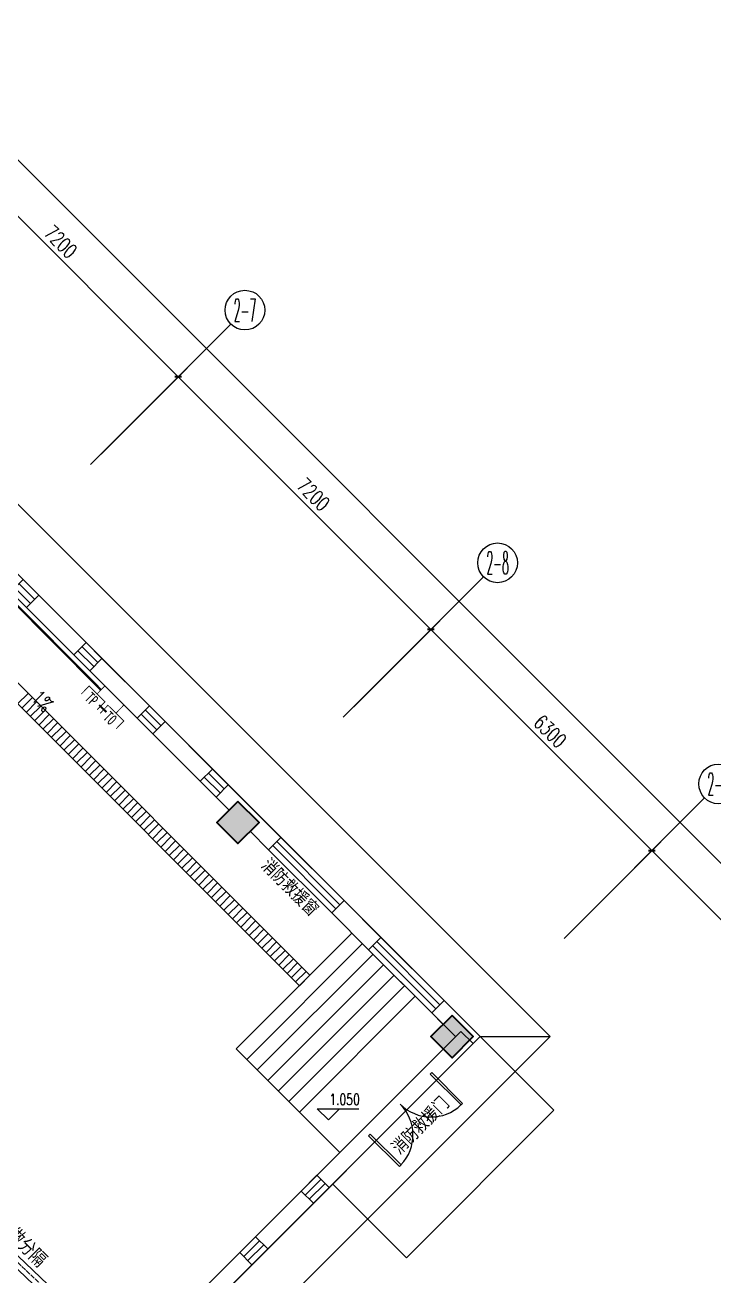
# Model space of a CAD drawing. Extents: x 815029915 to 815825525, y 579155098 to 579748855.
# Drawn here: x 815520233 to 815534118, y 579557379 to 579582582 of the extents above; entities that cross this region are included whole.
import ezdxf
from ezdxf.enums import TextEntityAlignment as Align

# ---------------------------------------------------------------- set-up
doc = ezdxf.new("R2010")
doc.units = 0
doc.header["$LTSCALE"] = 100
doc.header["$MEASUREMENT"] = 0
doc.linetypes.add('DOTE', pattern=[2.42, 2, -0.2, 0.02, -0.2])
for name, color, linetype in [('AXIS', 3, 'Continuous'), ('AXIS_TEXT', 7, 'Continuous'), ('COLUMN', 9, 'Continuous'), ('DIM_ELEV', 3, 'Continuous'), ('DIM_SYMB', 3, 'Continuous'), ('E-TEXT-PLAN-DER', 7, 'Continuous'), ('GROUND', 2, 'Continuous'), ('PUB_TEXT', 7, 'Continuous'), ('STAIR', 2, 'Continuous'), ('T-EQUP-COMM', 7, 'Continuous'), ('WALL', 9, 'Continuous'), ('WINDOW', 4, 'Continuous'), ('zm', 1, 'Continuous'), ('电-强电平面-线缆', 3, 'Continuous'), ('电-桥架', 4, 'Continuous')]:
    doc.layers.add(name, color=color, linetype=linetype)
doc.layers.add('柱填充', color=9, linetype='Continuous', lineweight=18)
doc.layers.add('砼柱', color=2, linetype='Continuous', lineweight=35)
doc.styles.add('-宋体', font='', dxfattribs={"width": 0.8})
doc.styles.add('_TCH_AXIS', font='COMPLEX', dxfattribs={"bigfont": 'GBCBIG'})
doc.styles.add('_TCH_DIM', font='SIMPLEX', dxfattribs={"bigfont": 'GBCBIG'})
doc.styles.add('_TCH_DIM_T3', font='SIMPLEX', dxfattribs={"width": 0.705882, "bigfont": 'GBCBIG'})
doc.styles.add('COMPLEX', font='COMPLEX')
doc.styles.add('IDQSTYLE', font='txt.shx', dxfattribs={"width": 0.7, "bigfont": 'hztxt.shx'})
doc.styles.add('宋体-TK', font='', dxfattribs={"width": 0.8})
doc.styles.get('-宋体').set_extended_font_data('SimSun')
doc.styles.get('宋体-TK').set_extended_font_data('SimSun')
doc.dimstyles.new('_TCH_ARCH-100', dxfattribs={"dimscale": 100, "dimtxt": 2.975, "dimasz": 1, "dimexe": 2.5, "dimexo": 3, "dimgap": 1, "dimtad": 1, "dimdec": 0, "dimzin": 0, "dimdsep": 46, "dimtxsty": '_TCH_DIM_T3', "dimblk": 'ARCHTICK', "dimcen": 0.09, "dimclrt": 7, "dimazin": 2, "dimtfac": 1, "dimtdec": 0, "dimtix": 1, "dimtmove": 2, "dimatfit": 3, "dimfxl": 0, "dimtolj": 1, "dimtzin": 0, "dimarcsym": 0})

# ---------------------------------------------------------------- blocks, each defined once
blk = doc.blocks.new('HC000923')
at = {"color": 0, "linetype": 'Continuous', "const_width": 0.2}
for points in [[(-2.5, 5), (-2.5, 2.5), (2.5, 2.5), (2.5, 5)], [(0, 2.5), (0, 0)]]:
    blk.add_lwpolyline(points, dxfattribs=at)
at = {"color": 0, "style": 'IDQSTYLE', "width": 0.7}
blk.add_attdef('TP', (-1.28, 3.03), '', height=2.5, dxfattribs=at)
at = {"layer": 'E-TEXT-PLAN-DER', "color": 0, "style": 'IDQSTYLE', "width": 0.7}
blk.add_attdef('PSFHATT', (4.5, 0), '', height=2.5, dxfattribs=at)
blk = doc.blocks.new('HC001583')
at = {"color": 0, "linetype": 'Continuous', "const_width": 0.2}
for points in [[(-2.5, 5), (-2.5, 2.5), (2.5, 2.5), (2.5, 5)], [(0, 2.5), (0, 0)]]:
    blk.add_lwpolyline(points, dxfattribs=at)
at = {"color": 0, "style": 'IDQSTYLE', "width": 0.7}
blk.add_attdef('TO', (-1.32, 3.03), '', height=2.5, dxfattribs=at)
at = {"layer": 'E-TEXT-PLAN-DER', "color": 0, "style": 'IDQSTYLE', "width": 0.7}
blk.add_attdef('PSFHATT', (4.5, 0), '', height=2.5, dxfattribs=at)
blk = doc.blocks.new('$TCHSYS$WIN2D')
for p, q in [((-0.5, 0.5), (0.5, 0.5)), ((-0.5, 0.5), (-0.5, -0.5)), ((0.5, 0.5), (0.5, -0.5)), ((0.5, 0.167), (-0.5, 0.167)), ((0.5, -0.167), (-0.5, -0.167)), ((-0.5, -0.5), (0.5, -0.5))]:
    blk.add_line(p, q)
blk = doc.blocks.new('$DorLib2D$00000002')
for p, q in [((-0.5, 0), (-0.5, 0.4875)), ((-0.475, 0.4875), (-0.5, 0.4875)), ((-0.475, 0), (-0.475, 0.4875)), ((0.475, 0), (0.475, 0.4875)), ((0.475, 0.4875), (0.5, 0.4875)), ((0.5, 0), (0.5, 0.4875)), ((-0.5, 0), (-0.475, 0)), ((0.5, 0), (0.475, 0))]:
    blk.add_line(p, q)
at = {"lineweight": 13}
for centre, start, end in [((-0.4875, 0), 0, 88.53072), ((0.4875, 0), 91.46928, 180)]:
    blk.add_arc(centre, 0.4875, start, end, dxfattribs=at)
blk = doc.blocks.new('_AXISO')
blk.add_circle((0, 0), 0.5)
at = {"layer": 'AXIS_TEXT', "style": 'COMPLEX', "width": 1.041667}
blk.add_attdef('A', text='', height=0.56, dxfattribs=at).set_placement((-0.25, -0.28), (0.25, -0.28), align=Align.FIT)
blk = doc.blocks.new('_ArchTick')
at = {"color": 0, "linetype": 'ByBlock', "const_width": 0.4}
blk.add_lwpolyline([(-0.5, -0.5), (0.5, 0.5)], dxfattribs=at)
blk = doc.blocks.new('*D413')
at = {"layer": 'AXIS', "color": 0, "lineweight": -2, "transparency": 16777216}
for p, q in [((815498008, 579597698), (815500306, 579599996)), ((815500129, 579599819), (815537606, 579562343)), ((815535485, 579560221), (815537783, 579562519))]:
    blk.add_line(p, q, dxfattribs=at)
at = {"layer": 'Defpoints', "color": 0, "transparency": 16777216}
for p in [(815497796, 579597486), (815537606, 579562343), (815535272, 579560009)]:
    blk.add_point(p, dxfattribs=at)
at = {"layer": 'AXIS', "color": 0, "lineweight": -2, "transparency": 16777216, "xscale": 100, "yscale": 100, "zscale": 100}
for p, rotation in [((815500129, 579599819), 135.0000000001822), ((815537606, 579562343), 315.0000000001822)]:
    blk.add_blockref('_ArchTick', p, dxfattribs=dict(at, rotation=rotation))
at = {"layer": 'AXIS', "color": 7, "transparency": 16777216, "insert": (815519044, 579581257), "char_height": 297.5, "attachment_point": 5, "rotation": 315, "style": '_TCH_DIM_T3'}
blk.add_mtext('\\A1;53000', dxfattribs=at)
blk = doc.blocks.new('*D422')
at = {"layer": 'AXIS', "color": 0, "lineweight": -2, "transparency": 16777216}
for p, q in [((815516676, 579579030), (815518408, 579580763)), ((815518231, 579580586), (815523322, 579575495)), ((815521767, 579573939), (815523499, 579575671))]:
    blk.add_line(p, q, dxfattribs=at)
at = {"layer": 'Defpoints', "color": 0, "transparency": 16777216}
for p in [(815516463, 579578818), (815523322, 579575495), (815521555, 579573727)]:
    blk.add_point(p, dxfattribs=at)
at = {"layer": 'AXIS', "color": 0, "lineweight": -2, "transparency": 16777216, "xscale": 100, "yscale": 100, "zscale": 100}
for p, rotation in [((815518231, 579580586), 135.0000000006708), ((815523322, 579575495), 315.0000000006708)]:
    blk.add_blockref('_ArchTick', p, dxfattribs=dict(at, rotation=rotation))
at = {"layer": 'AXIS', "color": 7, "transparency": 16777216, "insert": (815520953, 579578216), "char_height": 297.5, "attachment_point": 5, "rotation": 315, "style": '_TCH_DIM_T3'}
blk.add_mtext('\\A1;7200', dxfattribs=at)
blk = doc.blocks.new('*D423')
at = {"layer": 'AXIS', "color": 0, "lineweight": -2, "transparency": 16777216}
for p, q in [((815521767, 579573939), (815523499, 579575671)), ((815523322, 579575495), (815528414, 579570404)), ((815526858, 579568848), (815528590, 579570580))]:
    blk.add_line(p, q, dxfattribs=at)
at = {"layer": 'Defpoints', "color": 0, "transparency": 16777216}
for p in [(815521555, 579573727), (815528414, 579570404), (815526646, 579568636)]:
    blk.add_point(p, dxfattribs=at)
at = {"layer": 'AXIS', "color": 0, "lineweight": -2, "transparency": 16777216, "xscale": 100, "yscale": 100, "zscale": 100}
for p, rotation in [((815523322, 579575495), 135), ((815528414, 579570404), 315)]:
    blk.add_blockref('_ArchTick', p, dxfattribs=dict(at, rotation=rotation))
at = {"layer": 'AXIS', "color": 7, "transparency": 16777216, "insert": (815526044, 579573125), "char_height": 297.5, "attachment_point": 5, "rotation": 315, "style": '_TCH_DIM_T3'}
blk.add_mtext('\\A1;7200', dxfattribs=at)
blk = doc.blocks.new('*D424')
at = {"layer": 'AXIS', "color": 0, "lineweight": -2, "transparency": 16777216}
for p, q in [((815526858, 579568848), (815528590, 579570580)), ((815528414, 579570404), (815532868, 579565949)), ((815531313, 579564393), (815533045, 579566126))]:
    blk.add_line(p, q, dxfattribs=at)
at = {"layer": 'Defpoints', "color": 0, "transparency": 16777216}
for p in [(815526646, 579568636), (815532868, 579565949), (815531101, 579564181)]:
    blk.add_point(p, dxfattribs=at)
at = {"layer": 'AXIS', "color": 0, "lineweight": -2, "transparency": 16777216, "xscale": 100, "yscale": 100, "zscale": 100}
for p, rotation in [((815528414, 579570404), 135), ((815532868, 579565949), 315)]:
    blk.add_blockref('_ArchTick', p, dxfattribs=dict(at, rotation=rotation))
at = {"layer": 'AXIS', "color": 7, "transparency": 16777216, "insert": (815530817, 579568352), "char_height": 297.5, "attachment_point": 5, "rotation": 315, "style": '_TCH_DIM_T3'}
blk.add_mtext('\\A1;6300', dxfattribs=at)
blk = doc.blocks.new('*D425')
at = {"layer": 'AXIS', "color": 0, "lineweight": -2, "transparency": 16777216}
for p, q in [((815531313, 579564393), (815533045, 579566126)), ((815532868, 579565949), (815536899, 579561918)), ((815535343, 579560363), (815537076, 579562095))]:
    blk.add_line(p, q, dxfattribs=at)
at = {"layer": 'Defpoints', "color": 0, "transparency": 16777216}
for p in [(815531101, 579564181), (815536899, 579561918), (815535131, 579560150)]:
    blk.add_point(p, dxfattribs=at)
at = {"layer": 'AXIS', "color": 0, "lineweight": -2, "transparency": 16777216, "xscale": 100, "yscale": 100, "zscale": 100}
for p, rotation in [((815532868, 579565949), 135), ((815536899, 579561918), 315)]:
    blk.add_blockref('_ArchTick', p, dxfattribs=dict(at, rotation=rotation))
at = {"layer": 'AXIS', "color": 7, "transparency": 16777216, "insert": (815535059, 579564109), "char_height": 297.5, "attachment_point": 5, "rotation": 315, "style": '_TCH_DIM_T3'}
blk.add_mtext('\\A1;5700', dxfattribs=at)

msp = doc.modelspace()

# ---------------------------------------------------------------- hatches: boundary and pattern name
at = {"layer": '柱填充', "lineweight": 18}
for points in [[(815524525.4, 579566938.7), (815524101.1, 579566514.5), (815524525.4, 579566090.2), (815524949.6, 579566514.5)], [(815528838.7, 579562625.4), (815528414.5, 579562201.1), (815528838.7, 579561776.8), (815529263, 579562201.1)]]:
    msp.add_hatch(color=250, dxfattribs=at).paths.add_polyline_path(points)

# ---------------------------------------------------------------- linework, layer by layer
for p, q in [((815529403.5, 579562201.1), (815504301.2, 579587303.4)), ((815525974, 579563438.5), (815515119.9, 579574292.6)), ((815514907.8, 579574080.5), (815525761.9, 579563226.4)), ((815525761.9, 579563226.4), (815525974, 579563438.5)), ((815523251.7, 579556049.3), (815529403.5, 579562201.1))]:
    msp.add_line(p, q)
at = {"color": 252, "linetype": 'Continuous'}
for p, q in [((815520085, 579568903.4), (815520297.1, 579569115.5)), ((815520169.8, 579568818.5), (815520381.9, 579569030.6)), ((815520254.7, 579568733.6), (815520466.8, 579568945.8)), ((815520339.5, 579568648.8), (815520551.6, 579568860.9)), ((815520424.4, 579568563.9), (815520636.5, 579568776.1)), ((815520509.2, 579568479.1), (815520721.4, 579568691.2)), ((815520594.1, 579568394.2), (815520806.2, 579568606.4)), ((815520678.9, 579568309.4), (815520891.1, 579568521.5)), ((815520763.8, 579568224.5), (815520975.9, 579568436.7)), ((815520848.6, 579568139.7), (815521060.8, 579568351.8)), ((815520933.5, 579568054.8), (815521145.6, 579568267)), ((815521018.3, 579567970), (815521230.5, 579568182.1)), ((815521103.2, 579567885.1), (815521315.3, 579568097.3)), ((815521188, 579567800.3), (815521400.2, 579568012.4)), ((815521272.9, 579567715.4), (815521485, 579567927.5)), ((815521357.7, 579567630.6), (815521569.9, 579567842.7)), ((815521442.6, 579567545.7), (815521654.7, 579567757.8)), ((815521527.5, 579567460.9), (815521739.6, 579567673)), ((815521612.3, 579567376), (815521824.4, 579567588.1)), ((815521697.2, 579567291.1), (815521909.3, 579567503.3)), ((815521782, 579567206.3), (815521994.1, 579567418.4)), ((815521866.9, 579567121.4), (815522079, 579567333.6)), ((815521951.7, 579567036.6), (815522163.8, 579567248.7)), ((815522036.6, 579566951.7), (815522248.7, 579567163.9)), ((815522121.4, 579566866.9), (815522333.6, 579567079)), ((815522206.3, 579566782), (815522418.4, 579566994.2)), ((815522291.1, 579566697.2), (815522503.3, 579566909.3)), ((815522376, 579566612.3), (815522588.1, 579566824.5)), ((815522460.8, 579566527.5), (815522673, 579566739.6)), ((815522545.7, 579566442.6), (815522757.8, 579566654.8)), ((815522630.5, 579566357.8), (815522842.7, 579566569.9)), ((815522715.4, 579566272.9), (815522927.5, 579566485)), ((815522800.2, 579566188.1), (815523012.4, 579566400.2)), ((815522885.1, 579566103.2), (815523097.2, 579566315.3)), ((815522970, 579566018.4), (815523182.1, 579566230.5)), ((815523054.8, 579565933.5), (815523266.9, 579566145.6)), ((815523139.7, 579565848.7), (815523351.8, 579566060.8)), ((815523224.5, 579565763.8), (815523436.6, 579565975.9)), ((815523309.4, 579565678.9), (815523521.5, 579565891.1)), ((815523394.2, 579565594.1), (815523606.3, 579565806.2)), ((815523479.1, 579565509.2), (815523691.2, 579565721.4)), ((815523563.9, 579565424.4), (815523776.1, 579565636.5)), ((815523648.8, 579565339.5), (815523860.9, 579565551.7)), ((815523733.6, 579565254.7), (815523945.8, 579565466.8)), ((815523818.5, 579565169.8), (815524030.6, 579565382)), ((815523903.3, 579565085), (815524115.5, 579565297.1)), ((815523988.2, 579565000.1), (815524200.3, 579565212.3)), ((815524073, 579564915.3), (815524285.2, 579565127.4)), ((815524157.9, 579564830.4), (815524370, 579565042.6)), ((815524242.7, 579564745.6), (815524454.9, 579564957.7)), ((815524327.6, 579564660.7), (815524539.7, 579564872.8)), ((815524412.4, 579564575.9), (815524624.6, 579564788)), ((815524497.3, 579564491), (815524709.4, 579564703.1)), ((815524582.2, 579564406.2), (815524794.3, 579564618.3)), ((815524667, 579564321.3), (815524879.1, 579564533.4)), ((815524751.9, 579564236.4), (815524964, 579564448.6)), ((815524836.7, 579564151.6), (815525048.8, 579564363.7)), ((815524921.6, 579564066.7), (815525133.7, 579564278.9)), ((815525006.4, 579563981.9), (815525218.6, 579564194)), ((815525091.3, 579563897), (815525303.4, 579564109.2)), ((815525176.1, 579563812.2), (815525388.3, 579564024.3)), ((815525261, 579563727.3), (815525473.1, 579563939.5)), ((815525345.8, 579563642.5), (815525558, 579563854.6)), ((815525430.7, 579563557.6), (815525642.8, 579563769.8)), ((815525515.5, 579563472.8), (815525727.7, 579563684.9)), ((815525600.4, 579563387.9), (815525812.5, 579563600.1)), ((815525685.2, 579563303.1), (815525897.4, 579563515.2))]:
    msp.add_line(p, q, dxfattribs=at)
at = {"color": 2}
for p, q in [((815526822.6, 579564287.1), (815524489.1, 579561953.6)), ((815528908.5, 579562201.1), (815526822.6, 579564287.1)), ((815527034.7, 579564074.9), (815524701.2, 579561741.5)), ((815527246.8, 579563862.8), (815524913.4, 579561529.4)), ((815527459, 579563650.7), (815525125.5, 579561317.2)), ((815527671.1, 579563438.5), (815525337.6, 579561105.1)), ((815527883.2, 579563226.4), (815525549.8, 579560893)), ((815528095.4, 579563014.3), (815525761.9, 579560680.8)), ((815526575.1, 579559867.7), (815524489.1, 579561953.6))]:
    msp.add_line(p, q, dxfattribs=at)
at = {"layer": 'AXIS'}
for p, q in [((815521554.6, 579573726.9), (815524383, 579576555.4)), ((815526645.8, 579568635.8), (815529474.2, 579571464.2)), ((815531100.6, 579564181), (815533929, 579567009.4))]:
    msp.add_line(p, q, dxfattribs=at)
at = {"layer": 'COLUMN'}
for points in [[(815524525.4, 579566090.2), (815524949.6, 579566514.5), (815524525.4, 579566938.7), (815524101.1, 579566514.5)], [(815528838.7, 579561776.8), (815529263, 579562201.1), (815528838.7, 579562625.4), (815528414.5, 579562201.1)]]:
    msp.add_lwpolyline(points, close=True, dxfattribs=at)
at = {"layer": 'DIM_ELEV'}
for p, q in [((815526347.2, 579560522), (815526122.2, 579560747)), ((815526122.2, 579560747), (815526963.3, 579560747)), ((815526347.2, 579560522), (815526572.2, 579560747))]:
    msp.add_line(p, q, dxfattribs=at)
at = {"layer": 'DIM_SYMB'}
msp.add_lwpolyline([(815525287.9, 579563874.6, 0, 0, 0), (815515509.1, 579573707.3, 0, 80, 0), (815515720.6, 579573494.6, 0, 0, 0)], format="xyseb", dxfattribs=at)
at = {"layer": 'GROUND'}
msp.add_line((815529403.5, 579562201.1), (815530817.7, 579562201.1), dxfattribs=at)
for points in [[(815491490.6, 579573526.8), (815510665.2, 579554352.2), (815508331.7, 579552018.8), (815518514.1, 579541836.4), (815528696.4, 579552018.8), (815524665.9, 579556049.3), (815530817.7, 579562201.1), (815504301.2, 579588717.6), (815500695, 579585111.4)], [(815490490.6, 579575941), (815512079.4, 579554352.2), (815509745.9, 579552018.8), (815518514.1, 579543250.6), (815527282.2, 579552018.8), (815523251.7, 579556049.3), (815529403.5, 579562201.1), (815504301.2, 579587303.4), (815500695, 579583697.2)]]:
    msp.add_lwpolyline(points, dxfattribs=at)
at = {"layer": 'STAIR'}
for p, q in [((815530888.4, 579560716.2), (815529403.5, 579562201.1)), ((815527918.6, 579557746.3), (815530888.4, 579560716.2)), ((815526433.7, 579559231.3), (815527918.6, 579557746.3))]:
    msp.add_line(p, q, dxfattribs=at)
at = {"layer": 'WALL'}
for p, q in [((815520511.6, 579571093), (815521466.2, 579570138.4)), ((815520264.1, 579570845.5), (815521218.7, 579569890.9)), ((815521784.4, 579569820.2), (815522739, 579568865.6)), ((815521536.9, 579569572.7), (815522491.5, 579568618.1)), ((815523057.2, 579568547.4), (815524011.8, 579567592.8)), ((815522809.7, 579568299.9), (815523764.3, 579567345.3)), ((815524330, 579567274.6), (815525390.7, 579566213.9)), ((815524082.5, 579567027.1), (815524348.1, 579566761.5)), ((815524772.4, 579566337.2), (815525143.2, 579565966.4)), ((815526663.5, 579564941.1), (815527405.9, 579564198.7)), ((815526416, 579564693.7), (815527158.4, 579563951.2)), ((815528678.7, 579562925.9), (815529403.5, 579562201.1)), ((815528431.2, 579562678.4), (815528661.5, 579562448.1)), ((815529014.6, 579562307.2), (815523075.3, 579556367.9)), ((815529262.1, 579562059.7), (815529014.6, 579562307.2)), ((815529262.1, 579562059.7), (815523251.7, 579556049.3))]:
    msp.add_line(p, q, dxfattribs=at)
for points in [[(815520511.6, 579571093), (815520264.1, 579570845.5)], [(815521466.2, 579570138.4), (815521218.7, 579569890.9)], [(815521784.4, 579569820.2), (815521536.9, 579569572.7)], [(815522739, 579568865.6), (815522491.5, 579568618.1)], [(815523057.2, 579568547.4), (815522809.7, 579568299.9)], [(815524011.8, 579567592.8), (815523764.3, 579567345.3)], [(815524330, 579567274.6), (815524082.5, 579567027.1)], [(815525390.7, 579566213.9), (815525143.2, 579565966.4)], [(815526663.5, 579564941.1), (815526416, 579564693.7)], [(815527405.9, 579564198.7), (815527158.4, 579563951.2)], [(815528678.7, 579562925.9), (815528431.2, 579562678.4)]]:
    msp.add_lwpolyline(points, dxfattribs=at)
at = {"layer": 'zm', "color": 1, "const_width": 40.5}
msp.add_lwpolyline([(815521727.6, 579568882.6), (815521873.6, 579568739)], dxfattribs=at)
at = {"layer": '电-强电平面-线缆', "color": 1, "linetype": 'Continuous', "const_width": 45}
msp.add_lwpolyline([(815521764.9, 579569185.8), (815517101.8, 579573882.6)], dxfattribs=at)
at = {"layer": '电-桥架', "color": 5, "linetype": 'DOTE', "ltscale": 0.5}
msp.add_line((815525758.1, 579552237.1), (815494071.1, 579582493.8), dxfattribs=at)
at = {"layer": '电-桥架', "ltscale": 0.5}
msp.add_lwpolyline([(815494141.8, 579582564.5), (815525828.8, 579552307.8), (815525687.4, 579552166.3), (815494000.4, 579582423)], close=True, dxfattribs=at)
at = {"layer": '砼柱', "color": 3, "lineweight": 35}
for points in [[(815524525.4, 579566938.7), (815524101.1, 579566514.5), (815524525.4, 579566090.2), (815524949.6, 579566514.5)], [(815528838.7, 579562625.4), (815528414.5, 579562201.1), (815528838.7, 579561776.8), (815529263, 579562201.1)]]:
    msp.add_lwpolyline(points, close=True, dxfattribs=at)

# ---------------------------------------------------------------- block references
at = {"layer": 'AXIS'}
ref = msp.add_blockref('_AXISO', (815524665.9, 579576838.2), dxfattribs=dict(at, xscale=800, yscale=800, zscale=800))
ref.add_attrib('A', '2-7', dxfattribs={"color": 7, "height": 452.55, "style": '_TCH_AXIS', "width": 0.35}).set_placement((815524439.6, 579576611.9), (815524892.2, 579576611.9), align=Align.FIT)
ref = msp.add_blockref('_AXISO', (815529757.1, 579571747), dxfattribs=dict(at, xscale=800, yscale=800, zscale=800))
ref.add_attrib('A', '2-8', dxfattribs={"color": 7, "height": 452.55, "style": '_TCH_AXIS', "width": 0.35}).set_placement((815529530.8, 579571520.8), (815529983.3, 579571520.8), align=Align.FIT)
ref = msp.add_blockref('_AXISO', (815534211.8, 579567292.3), dxfattribs=dict(at, xscale=800, yscale=800, zscale=800))
ref.add_attrib('A', '2-9', dxfattribs={"color": 7, "height": 452.55, "style": '_TCH_AXIS', "width": 0.35}).set_placement((815533985.6, 579567066), (815534438.1, 579567066), align=Align.FIT)
at = {"layer": 'T-EQUP-COMM', "color": 4}
ref = msp.add_blockref('HC000923', (815521843.8, 579569266), dxfattribs=dict(at, xscale=-90.00000000000001, yscale=90.00000000000001, zscale=90, rotation=135.4606473860006))
ref.add_attrib('TP', 'TP', (815521420.9, 579569000.3), dxfattribs={"color": 0, "height": 225, "rotation": 315.46066, "style": '-宋体', "width": 0.7})
ref = msp.add_blockref('HC001583', (815522223.6, 579568878.9), dxfattribs=dict(at, xscale=-90.00000000000001, yscale=90.00000000000001, zscale=90, rotation=135.4606473860006))
ref.add_attrib('TO', 'TO', (815521794.6, 579568612.2), dxfattribs={"color": 0, "height": 225, "rotation": 315.46066, "style": '-宋体', "width": 0.7})
at = {"layer": 'WINDOW'}
for name, p, xscale, yscale, zscale, rotation in [('$TCHSYS$WIN2D', (815520228.8, 579571128.3), 449.9999998850108, -350, 449.9999998850108, 315.0000000000008), ('$TCHSYS$WIN2D', (815521501.6, 579569855.5), 449.9999998850108, -350, 449.9999998850108, 315.0000000000008), ('$TCHSYS$WIN2D', (815522774.4, 579568582.7), 449.9999998850108, -350, 449.9999998850108, 315.0000000000008), ('$TCHSYS$WIN2D', (815524047.2, 579567310), 449.9999998850108, -350, 449.9999998850108, 315.0000000000008), ('$TCHSYS$WIN2D', (815525903.3, 579565453.8), 1799.999999877218, -350, 1799.999999877218, 315.0000000000008), ('$TCHSYS$WIN2D', (815527918.6, 579563438.5), 1799.999999877218, -350, 1799.999999877218, 315.0000000000008), ('$DorLib2D$00000002', (815527794.8, 579560839.9), 1800, 1800, 1800, 225.0000000000007), ('$TCHSYS$WIN2D', (815526080.1, 579559125.2), 450, 350, 450, 225.0000000000007), ('$TCHSYS$WIN2D', (815524842.7, 579557887.8), 450, 350, 450, 225.0000000000007)]:
    msp.add_blockref(name, p, dxfattribs=dict(at, xscale=xscale, yscale=yscale, zscale=zscale, rotation=rotation))

# ---------------------------------------------------------------- texts
at = {"layer": 'DIM_ELEV', "color": 7, "style": '_TCH_DIM', "width": 0.705882}
msp.add_text('1.050', height=223.12, dxfattribs=at).set_placement((815526370.8, 579560825.7))
at = {"layer": 'DIM_SYMB', "color": 7, "style": '_TCH_DIM', "width": 0.705882}
msp.add_text('1%', height=297.5, rotation=314.84247, dxfattribs=at).set_placement((815520338.9, 579568999.7))
at = {"layer": 'PUB_TEXT', "style": '宋体-TK', "width": 0.8}
for s, rotation, p in [('消防救援窗', 315, (815524977.4, 579565634.7)), ('消防救援门', 45, (815527779.3, 579559817))]:
    msp.add_text(s, height=264.35, rotation=rotation, dxfattribs=at).set_placement(p)
at = {"layer": 'zm', "color": 1, "style": '-宋体', "width": 0.8}
msp.add_text('金属线槽:300X100 梁底敷设;内做分隔', height=280, rotation=315.02623, dxfattribs=at).set_placement((815516836.6, 579561212.5))

# ---------------------------------------------------------------- dimensions: what is measured, and where the dimension line sits
at = {"layer": 'AXIS'}
for p1, p2, distance, picture, middle in [((815497795.8, 579597485.7), (815535272.5, 579560009.1), 3300, '*D413', (815519043.5, 579581256.7)), ((815516463.4, 579578818.1), (815521554.6, 579573726.9), 2500, '*D422', (815520952.7, 579578216.2)), ((815521554.6, 579573726.9), (815526645.8, 579568635.8), 2500, '*D423', (815526043.9, 579573125)), ((815526645.8, 579568635.8), (815531100.6, 579564181), 2500, '*D424', (815530816.8, 579568352.1)), ((815531100.6, 579564181), (815535131.1, 579560150.5), 2500, '*D425', (815535059.5, 579564109.4))]:
    dim = msp.add_aligned_dim(p1=p1, p2=p2, distance=distance, dimstyle='_TCH_ARCH-100', dxfattribs=at)
    dim.commit()
    dim.dimension.update_dxf_attribs({"geometry": picture, "text_midpoint": middle})

doc.saveas('drawing.dxf')
